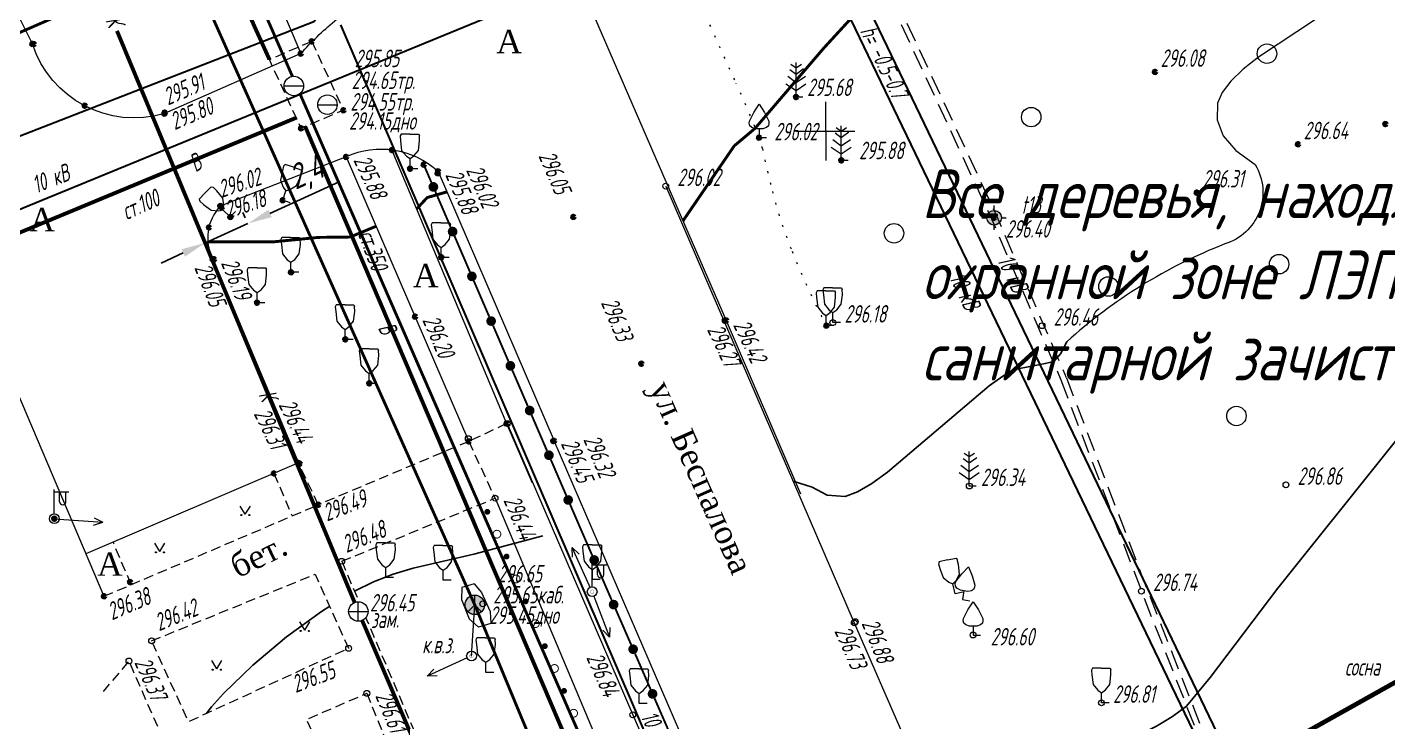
# Model space of a CAD drawing. Header units: metres. Extents: x -857 to 4713, y -766 to 4803.
# Drawn here: x 1849.8 to 1919.6, y 2052.3 to 2088 of the extents above; entities that cross this region are included whole.
import ezdxf

# ---------------------------------------------------------------- set-up
doc = ezdxf.new("R2010")
doc.units = ezdxf.units.M
doc.set_wipeout_variables(frame=1)
for name, pattern in [('71100000a', [1, 0, -1]), ('COMMUN', [6, 5, -1]), ('DASHED', [0.75, 0.5, -0.25]), ('DASHEDX2', [1.5, 1, -0.5])]:
    doc.linetypes.add(name, pattern=pattern)
for name, color, linetype, lineweight, transparency in [('31252100', 7, 'Continuous', 18, 0.65), ('51361400', 7, 'Continuous', 18, 0.65), ('51361800', 7, 'Continuous', 18, 0.65), ('51472300', 7, 'Continuous', 18, 0.65), ('51478610', 7, 'Continuous', 18, 0.65), ('71100000', 7, 'Continuous', 18, 0.65), ('71133200', 7, 'Continuous', 18, 0.65), ('71133300', 7, 'Continuous', 18, 0.65), ('71133600', 7, 'Continuous', 18, 0.65), ('82211000', 7, 'Continuous', 18, 0.65), ('Commun', 7, 'Continuous', 18, 0.65), ('ELE_SKLAD', 7, 'Continuous', 18, 0.65), ('GEO_POINTS', 7, 'Continuous', 18, 0.65), ('Grid', 7, 'Continuous', 18, 0.65), ('Otm', 7, 'Continuous', 18, 0.65), ('R_Поверхность5_CNT-MAJ', 7, 'Continuous', 18, 0.65), ('R_Поверхность5_CNT-MIN', 7, 'Continuous', 18, 0.65), ('Sit', 7, 'Continuous', 18, 0.65), ('Text', 7, 'Continuous', 18, 0.65), ('Text_com', 7, 'Continuous', 18, 0.65), ('Us_znak', 7, 'Continuous', 18, 0.65), ('Us_znak_fon', 7, 'Continuous', 18, 0.65)]:
    doc.layers.add(name, color=color, linetype=linetype, lineweight=lineweight, transparency=transparency)
doc.layers.add('71224000', color=7, linetype='Continuous')
doc.layers.add('R_Поверхность1_CNT-MIN', color=7, linetype='Continuous')
doc.styles.add('eskd', font='ESKD1.shx', dxfattribs={"width": 1.2, "oblique": 15})
doc.styles.get("Standard").update_dxf_attribs({"font": 'GOST_0.TTF', "oblique": 15})
doc.styles.add('style1', font='times.ttf', dxfattribs={"height": 1})
doc.linetypes.add('KABELww_500', pattern='A,0.0001,-0.4,[131,ltypeshp.shx,S=0.4,R=90,X=0.4,Y=-0.4],0.2,[131,ltypeshp.shx,S=0.2,R=90,X=0.4,Y=-0.2],3.6,[131,ltypeshp.shx,S=0.2,R=-90,X=-0.4,Y=0.2],0.2,[131,ltypeshp.shx,S=0.4,R=-90,X=-0.4,Y=0.4],-0.8,4,-0.4', length=9.6001)
doc.linetypes.add('TEL_500', pattern='A,0.0001,-0.5,1.5,[133,ltypeshp.shx,S=0.1,R=0,X=-0.1,Y=0],1.5,-0.5', length=4.0001)
doc.linetypes.add('ПОДЗ_ЛИНИИ_СВЯЗИ', pattern='A,4.8,-0.2,[133,ltypeshp.shx,S=0.2,R=0,X=-0.2,Y=0],-0.2,4.8,-2', length=12)
doc.dimstyles.new('ISO-25', dxfattribs={"dimtxt": 2.5, "dimasz": 2.5, "dimexe": 1.25, "dimexo": 0.625, "dimtad": 1, "dimtxsty": 'Standard', "dimcen": 2.5, "dimadec": 0, "dimazin": 0, "dimtfac": 1, "dimtmove": 0, "dimatfit": 3, "dimfxl": 1, "dimarcsym": 0})

# ---------------------------------------------------------------- blocks, each defined once
blk = doc.blocks.new('71133200')
for p, q in [((-0.924145, 3.560442), (-1.024145, 3.360442)), ((-1.024145, 3.360442), (-0.977382, 2.864397)), ((-0.977382, 2.864397), (-0.861899, 1.88241)), ((-0.024145, 3.560442), (-0.924145, 3.560442)), ((-0.024145, 3.560442), (0.875855, 3.560442)), ((0.861899, 1.88241), (0.975974, 2.864397)), ((0.875855, 3.560442), (0.958164, 3.395824)), ((0.975974, 2.864397), (0.958164, 3.395824)), ((-0.861899, 1.88241), (-0.374616, 1.28565)), ((0.401375, 1.321765), (0.861899, 1.88241)), ((-0.374616, 1.28565), (0, 1.039723)), ((0, 1.039723), (0.401375, 1.321765)), ((0, 0), (0, 1.039723)), ((0.8, 0), (0, 0))]:
    blk.add_line(p, q)
at = {"style": 'eskd', "oblique": 14.99997778}
blk.add_attdef('Z', (1.873004, -0.239356), '', height=2, dxfattribs=at)
blk = doc.blocks.new('51472300')
for p, q in [((0, 0.5), (0, 3)), ((0, 2.75), (1.5, 2.75)), ((0.54, 1.74), (0.54, 2.75)), ((1.2, 1.74), (1.2, 2.75))]:
    blk.add_line(p, q)
at = {"color": 7}
for radius in [0.5, 0.05]:
    blk.add_circle((0, 0), radius, dxfattribs=at)
blk.add_arc((0.87, 1.75), 0.331, 182.1567, 357.8433)
at = {"oblique": 15}
blk.add_attdef('Z', (1.02, -1.37), '', height=2, dxfattribs=at)
blk = doc.blocks.new('71133300')
for p, q in [((0, 0.91), (0, 0)), ((0, 0), (0.76, 0))]:
    blk.add_line(p, q)
blk.add_lwpolyline([(0, 0.91), (-0.38, 0.91), (-0.76, 1.03), (-0.95, 1.21), (-1.01, 1.47), (-0.99, 1.69), (-0.54, 2.57), (0, 3.42), (0.54, 2.57), (0.99, 1.69), (1.01, 1.47), (0.95, 1.21), (0.76, 1.03), (0.39, 0.91)], close=True)
at = {"style": 'eskd', "oblique": 15}
blk.add_attdef('Z', (1.77, -0.69), '', height=2, dxfattribs=at)
blk = doc.blocks.new('71133600')
for p, q in [((-0.52, 3.39), (0, 3.02)), ((0, 3.02), (0.55, 3.39)), ((-0.86, 2.16), (0, 1.51)), ((0, 1.51), (0.96, 2.16))]:
    blk.add_line(p, q)
for points in [[(-0.64, 2.84), (0, 2.37), (0, 2.37), (0.78, 2.93)], [(0.71, 0), (0, 0), (0, 3.55)], [(-1.05, 1.38), (0, 0.67), (1, 1.38)]]:
    blk.add_lwpolyline(points)
at = {"style": 'eskd', "oblique": 15}
blk.add_attdef('Z', (2.03, -0.19), '', height=2, dxfattribs=at)
blk = doc.blocks.new('*U251')
at = {"layer": '82211000', "linetype": 'Continuous', "ltscale": 0.5}
for points in [[(5192429.752, 4968847.366, 1), (5192429.95, 4968846.907, 1)], [(5192430.741, 4968845.07, 1), (5192430.939, 4968844.611, 1)], [(5192431.731, 4968842.774, 1), (5192431.928, 4968842.315, 1)], [(5192432.72, 4968840.478, 1), (5192432.918, 4968840.019, 1)], [(5192433.709, 4968838.182, 1), (5192433.907, 4968837.723, 1)], [(5192434.699, 4968835.887, 1), (5192434.897, 4968835.427, 1)], [(5192435.688, 4968833.591, 1), (5192435.886, 4968833.132, 1)], [(5192436.678, 4968831.295, 1), (5192436.875, 4968830.836, 1)]]:
    blk.add_hatch(color=256, dxfattribs=at).paths.add_polyline_path(points, flags=0)
at = {"layer": '82211000', "linetype": 'Continuous', "ltscale": 0.5, "flags": 128}
blk.add_lwpolyline([(5192429.356, 4968848.284, 0.1, 0.1, 0), (5192429.752, 4968847.366, 0, 0, 0)], format="xyseb", dxfattribs=at)
at = {"layer": '82211000', "linetype": 'Continuous', "ltscale": 0.5, "const_width": 0.1}
for points in [[(5192429.95, 4968846.907), (5192430.741, 4968845.07)], [(5192430.939, 4968844.611), (5192431.731, 4968842.774)], [(5192431.928, 4968842.315), (5192432.72, 4968840.478)], [(5192432.918, 4968840.019), (5192433.709, 4968838.182)], [(5192433.907, 4968837.723), (5192434.699, 4968835.887)], [(5192434.897, 4968835.427), (5192435.688, 4968833.591)], [(5192435.886, 4968833.132), (5192436.678, 4968831.295)]]:
    blk.add_lwpolyline(points, dxfattribs=at)
at = {"layer": '82211000', "ltscale": 0.5, "const_width": 0.1}
blk.add_lwpolyline([(5192436.875, 4968830.836), (5192437.386, 4968829.652)], dxfattribs=at)
blk = doc.blocks.new('31252100a')
blk.add_circle((0, 0), 1)
blk = doc.blocks.new('51361400a')
at = {"style": 'eskd', "oblique": 15}
for tag, p in [('Z', (1.72, 1.4)), ('Z1', (1.72, -1)), ('Z2', (1.72, -3.4))]:
    blk.add_attdef(tag, p, '', height=2, dxfattribs=at)
at = {"color": 7}
blk.add_wipeout([(-0.1, 1), (-0.29, 0.96), (-0.47, 0.89), (-0.64, 0.78), (-0.78, 0.64), (-0.89, 0.47), (-0.96, 0.29), (-1, 0.1), (-1, -0.1), (-0.96, -0.29), (-0.89, -0.47), (-0.78, -0.64), (-0.64, -0.78), (-0.47, -0.89), (-0.29, -0.96), (-0.1, -1), (0.1, -1), (0.29, -0.96), (0.47, -0.89), (0.64, -0.78), (0.78, -0.64), (0.89, -0.47), (0.96, -0.29), (1, -0.1), (1, 0.1), (0.96, 0.29), (0.89, 0.47), (0.78, 0.64), (0.64, 0.78), (0.47, 0.89), (0.29, 0.96), (0.1, 1)], dxfattribs=at)
blk.add_line((-1, 0), (1, 0))
blk.add_circle((0, 0), 1)
blk = doc.blocks.new('GRID')
at = {"layer": 'Grid', "color": 104}
blk.add_line((-1.5, 0), (1.5, 0), dxfattribs=at)
for points in [[(0, 0), (0, 1.5)], [(0, 0), (0, -1.5)]]:
    blk.add_lwpolyline(points, dxfattribs=at)
blk = doc.blocks.new('GAZON')
at = {"layer": 'Us_znak', "linetype": 'COMMUN', "lineweight": -2}
for points in [[(-0.233, -0.041, 1), (-0.183, -0.041, 1)], [(0.183, -0.041, 1), (0.233, -0.041, 1)]]:
    blk.add_hatch(color=0, dxfattribs=at).paths.add_polyline_path(points)
at = {"layer": 'Us_znak', "color": 0, "linetype": 'COMMUN', "lineweight": -2}
for points in [[(0, 0), (-0.26, 0.427)], [(0, 0), (0.26, 0.427)]]:
    blk.add_lwpolyline(points, dxfattribs=at)
for centre in [(-0.208, -0.041), (0.208, -0.041)]:
    blk.add_circle(centre, 0.025, dxfattribs=at)
blk = doc.blocks.new('NAPR')
at = {"layer": 'Us_znak', "color": 0, "linetype": 'Continuous', "lineweight": -2}
for p in [(-0.191, 2.038), (0.189, 2.037)]:
    blk.add_line(p, (0, 2.5), dxfattribs=at)
blk.add_lwpolyline([(0, 0), (0, 2.5)], dxfattribs=at)
blk = doc.blocks.new('POINT')
at = {"layer": 'Us_znak', "linetype": 'Continuous', "lineweight": -2}
h = blk.add_hatch(color=0, dxfattribs=at)
edge = h.paths.add_edge_path()
edge.add_arc((0, 0), 0.05, 0, 360)
at = {"layer": 'Us_znak_fon', "linetype": 'Continuous', "true_color": 0xffffff}
blk.add_hatch(color=7, dxfattribs=at).paths.add_polyline_path([(-0.422, 0.05, -0.346708), (-0.05, 0.422), (-0.05, 0.625), (0.05, 0.625), (0.05, 0.422, -0.346708), (0.422, 0.05), (0.625, 0.05), (0.625, -0.05), (0.422, -0.05, -0.346708), (0.05, -0.422), (0.05, -0.625), (-0.05, -0.625), (-0.05, -0.422, -0.346708), (-0.422, -0.05), (-0.625, -0.05), (-0.625, 0.05)])
at = {"layer": 'Us_znak', "color": 0, "linetype": 'Continuous', "lineweight": -2}
for p, q in [((-0.625, 0), (-0.375, 0)), ((0, 0.375), (0, 0.625)), ((0.375, 0), (0.625, 0)), ((0, -0.625), (0, -0.375))]:
    blk.add_line(p, q, dxfattribs=at)
for radius in [0.375, 0.05]:
    blk.add_circle((0, 0), radius, dxfattribs=at)
blk = doc.blocks.new('51478610')
at = {"style": 'eskd', "oblique": 15}
blk.add_attdef('Z', (1.11, -0.78), '', height=2, dxfattribs=at)
at = {"color": 7}
blk.add_wipeout([(0.5, 0.05), (0.48, 0.15), (0.44, 0.24), (0.39, 0.32), (0.32, 0.39), (0.24, 0.44), (0.15, 0.48), (0.05, 0.5), (-0.05, 0.5), (-0.15, 0.48), (-0.24, 0.44), (-0.32, 0.39), (-0.39, 0.32), (-0.44, 0.24), (-0.48, 0.15), (-0.5, 0.05), (-0.5, -0.05), (-0.48, -0.15), (-0.44, -0.24), (-0.39, -0.32), (-0.32, -0.39), (-0.24, -0.44), (-0.15, -0.48), (-0.05, -0.5), (0.05, -0.5), (0.15, -0.48), (0.24, -0.44), (0.32, -0.39), (0.39, -0.32), (0.44, -0.24), (0.48, -0.15), (0.5, -0.05)], dxfattribs=at)
at = {"color": 7, "const_width": 0.375}
blk.add_lwpolyline([(0.01, 0.01, 1), (-0.01, -0.01, 1), (0.01, 0.01)], format="xyb", close=True, dxfattribs=at)
blk.add_circle((0, 0), 0.5)
blk = doc.blocks.new('51361800a')
at = {"style": 'eskd', "oblique": 15}
for tag, p in [('Z', (1.72, 1.4)), ('Z1', (1.72, -1)), ('Z2', (1.72, -3.4))]:
    blk.add_attdef(tag, p, '', height=2, dxfattribs=at)
at = {"color": 7}
blk.add_wipeout([(-0.1, 1), (-0.29, 0.96), (-0.47, 0.89), (-0.64, 0.78), (-0.78, 0.64), (-0.89, 0.47), (-0.96, 0.29), (-1, 0.1), (-1, -0.1), (-0.96, -0.29), (-0.89, -0.47), (-0.78, -0.64), (-0.64, -0.78), (-0.47, -0.89), (-0.29, -0.96), (-0.1, -1), (0.1, -1), (0.29, -0.96), (0.47, -0.89), (0.64, -0.78), (0.78, -0.64), (0.89, -0.47), (0.96, -0.29), (1, -0.1), (1, 0.1), (0.96, 0.29), (0.89, 0.47), (0.78, 0.64), (0.64, 0.78), (0.47, 0.89), (0.29, 0.96), (0.1, 1)], dxfattribs=at)
for p, q in [((-1, 0), (1, 0)), ((0, -1), (0, 1))]:
    blk.add_line(p, q)
blk.add_circle((0, 0), 1)
blk = doc.blocks.new('KOLTEL')
at = {"layer": 'Us_znak_fon', "linetype": 'DASHEDX2', "ltscale": 10, "true_color": 0xffffff}
blk.add_hatch(color=7, dxfattribs=at).paths.add_polyline_path([(-0.524, 0, 1), (0.524, 0, 1)])
at = {"layer": 'Us_znak', "color": 0, "linetype": 'Continuous', "lineweight": -2}
for q in [(-0.354, -0.354), (0, 0.5), (0.354, -0.354)]:
    blk.add_line((0, 0), q, dxfattribs=at)
blk.add_circle((0, 0), 0.5, dxfattribs=at)
blk = doc.blocks.new('*U284')
at = {"layer": '82211000', "linetype": 'Continuous', "ltscale": 0.5}
for points in [[(5192438.212, 4968827.758, 1), (5192438.012, 4968828.216, 1)], [(5192439.211, 4968825.466, 1), (5192439.011, 4968825.924, 1)], [(5192440.211, 4968823.175, 1), (5192440.011, 4968823.633, 1)], [(5192441.21, 4968820.883, 1), (5192441.01, 4968821.341, 1)], [(5192442.21, 4968818.592, 1), (5192442.01, 4968819.05, 1)], [(5192443.209, 4968816.3, 1), (5192443.009, 4968816.758, 1)], [(5192444.209, 4968814.009, 1), (5192444.009, 4968814.467, 1)], [(5192445.208, 4968811.717, 1), (5192445.008, 4968812.175, 1)], [(5192446.207, 4968809.425, 1), (5192446.008, 4968809.884, 1)], [(5192447.207, 4968807.134, 1), (5192447.007, 4968807.592, 1)], [(5192448.206, 4968804.842, 1), (5192448.006, 4968805.301, 1)], [(5192449.206, 4968802.551, 1), (5192449.006, 4968803.009, 1)], [(5192450.205, 4968800.259, 1), (5192450.005, 4968800.718, 1)], [(5192451.205, 4968797.968, 1), (5192451.005, 4968798.426, 1)]]:
    blk.add_hatch(color=256, dxfattribs=at).paths.add_polyline_path(points, flags=0)
at = {"layer": '82211000', "ltscale": 0.5}
blk.add_lwpolyline([(5192438.012, 4968828.216, 0.1, 0.1, 0), (5192437.386, 4968829.652, 0.1, 0.1, 0)], format="xyseb", dxfattribs=at)
at = {"layer": '82211000', "linetype": 'Continuous', "ltscale": 0.5}
for points in [[(5192439.011, 4968825.924, 0.1, 0.1, 0), (5192438.212, 4968827.758, 0.1, 0.1, 0)], [(5192440.011, 4968823.633, 0.1, 0.1, 0), (5192439.211, 4968825.466, 0.1, 0.1, 0)], [(5192441.01, 4968821.341, 0.1, 0.1, 0), (5192440.211, 4968823.175, 0.1, 0.1, 0)], [(5192442.01, 4968819.05, 0.1, 0.1, 0), (5192441.21, 4968820.883, 0.1, 0.1, 0)], [(5192443.009, 4968816.758, 0.1, 0.1, 0), (5192442.21, 4968818.592, 0.1, 0.1, 0)], [(5192444.009, 4968814.467, 0.1, 0.1, 0), (5192443.209, 4968816.3, 0.1, 0.1, 0)], [(5192445.008, 4968812.175, 0.1, 0.1, 0), (5192444.209, 4968814.009, 0.1, 0.1, 0)], [(5192446.008, 4968809.884, 0.1, 0.1, 0), (5192445.208, 4968811.717, 0.1, 0.1, 0)], [(5192447.007, 4968807.592, 0.1, 0.1, 0), (5192446.207, 4968809.425, 0.1, 0.1, 0)], [(5192448.006, 4968805.301, 0.1, 0.1, 0), (5192447.207, 4968807.134, 0.1, 0.1, 0)], [(5192449.006, 4968803.009, 0.1, 0.1, 0), (5192448.206, 4968804.842, 0.1, 0.1, 0)], [(5192450.005, 4968800.718, 0.1, 0.1, 0), (5192449.206, 4968802.551, 0.1, 0.1, 0)], [(5192451.005, 4968798.426, 0.1, 0.1, 0), (5192450.205, 4968800.259, 0.1, 0.1, 0)]]:
    blk.add_lwpolyline(points, format="xyseb", dxfattribs=at)
at = {"layer": '82211000', "linetype": 'Continuous', "ltscale": 0.5, "flags": 128}
blk.add_lwpolyline([(5192451.604, 4968797.051, 0.1, 0.1, 0), (5192451.205, 4968797.968, 0, 0, 0)], format="xyseb", dxfattribs=at)
blk = doc.blocks.new('*U288')
at = {"layer": '71224000', "linetype": 'Continuous', "ltscale": 0.5}
for points in [[(5192432.565, 4968830.597, 1), (5192432.683, 4968830.321, 1)], [(5192433.55, 4968828.299, 1), (5192433.668, 4968828.023, 1)], [(5192434.535, 4968826.001, 1), (5192434.653, 4968825.725, 1)], [(5192435.52, 4968823.703, 1), (5192435.638, 4968823.427, 1)], [(5192436.505, 4968821.405, 1), (5192436.623, 4968821.13, 1)]]:
    blk.add_hatch(color=256, dxfattribs=at).paths.add_polyline_path(points, flags=0)
at = {"layer": '71224000', "ltscale": 0.5, "flags": 128}
blk.add_lwpolyline([(5192432.604, 4968830.505), (5192432.624, 4968830.459)], dxfattribs=at)
at = {"layer": '71224000', "linetype": 'Continuous', "ltscale": 0.5, "const_width": 0.05}
for points in [[(5192433.038, 4968829.494, 1), (5192433.195, 4968829.126, 1)], [(5192434.023, 4968827.196, 1), (5192434.18, 4968826.828, 1)], [(5192435.008, 4968824.898, 1), (5192435.165, 4968824.53, 1)], [(5192435.992, 4968822.6, 1), (5192436.15, 4968822.232, 1)], [(5192436.977, 4968820.302, 1), (5192437.135, 4968819.935, 1)]]:
    blk.add_lwpolyline(points, format="xyb", close=True, dxfattribs=at)
blk = doc.blocks.new('*D334')
at = {"color": 0, "lineweight": -2, "transparency": 16777216}
for p, q in [((1862.239, 2078.414), (1865.795, 2080.032)), ((1860.972, 2078.181), (1860.843, 2078.465)), ((1858.79, 2077.188), (1858.661, 2077.472)), ((1858.919, 2076.904), (1861.102, 2077.896)), ((1857.782, 2076.386), (1856.644, 2075.868))]:
    blk.add_line(p, q, dxfattribs=at)
at = {"color": 0, "transparency": 16777216}
for points in [[(1862.153, 2078.604), (1862.326, 2078.224), (1861.102, 2077.896)], [(1857.695, 2076.576), (1857.868, 2076.196), (1858.919, 2076.904)]]:
    blk.add_solid(points, dxfattribs=at)
at = {"layer": 'Defpoints', "color": 0, "transparency": 16777216}
for p in [(1861.102, 2077.896), (1861.102, 2077.896), (1858.919, 2076.904)]:
    blk.add_point(p, dxfattribs=at)
at = {"color": 0, "transparency": 16777216, "insert": (1864.159, 2080.42), "char_height": 1.25, "attachment_point": 5, "rotation": 24.46337}
blk.add_mtext('2,4', dxfattribs=at)

msp = doc.modelspace()

# ---------------------------------------------------------------- linework, layer by layer
at = {"color": 192, "linetype": 'ПОДЗ_ЛИНИИ_СВЯЗИ', "lineweight": 60, "ltscale": 0.4, "const_width": 0.15, "flags": 128}
for points, elevation in [([(1800.191, 2207.842), (1840.928, 2111.803), (1856.126, 2095.571), (1872.754, 2058.324)], 290.481), ([(1859.863, 2092.271), (1822.778, 2076.095)], 295.619), ([(1860.519, 2092.03), (1908.639, 1981.741)], 295.619)]:
    msp.add_lwpolyline(points, dxfattribs=dict(at, elevation=elevation))
at = {"layer": '71100000', "linetype": '71100000a', "ltscale": 0.5}
msp.add_lwpolyline([(1890.812, 2072.66, -0.025435), (1889.048, 2076.47, -0.033015), (1888.04, 2079.545, -0.010565), (1887.525, 2081.749, 0.041009), (1887.358, 2082.308, 0.014385), (1886.181, 2085.083, -0.005343), (1882.879, 2092.492, -0.005186), (1879.84, 2099.716, 0.013408), (1878.619, 2102.491, 0.048157), (1877.637, 2104.138, -0.019154), (1874.939, 2108.119, -0.011167), (1872.67, 2111.949, -0.029325), (1871.926, 2113.473, -0.071855), (1871.727, 2114.244, -0.041893), (1871.694, 2115.603, -0.078018), (1871.794, 2116.065, -0.033707), (1872.256, 2117.052, -0.688426), (1874.744, 2116.7, 0.504722), (1877.417, 2115.534, 0.126735), (1878.348, 2116.447, 0.034981), (1880.468, 2120.589, 0.128452), (1881.984, 2130.788, 0.127487), (1878.311, 2140.504)], format="xyb", dxfattribs=at)
at = {"layer": 'Commun', "color": 1, "linetype": 'KABELww_500', "lineweight": 30, "flags": 128}
for points, elevation in [([(1823.243, 2243.929), (1855.866, 2166.081), (1875.595, 2122.577), (1937.084, 1994.846)], 289.986), ([(1911.599, 2187.963), (1910.82, 2191.881), (1900.057, 2189.589), (1901.548, 2182.887), (1892.621, 2181.167), (1874.222, 2128), (1938.021, 1995.278)], 289.986), ([(1888.938, 2094.859), (1827.863, 2069.78)], 294.626), ([(1865.856, 2088.093), (1911.102, 1982.875)], 289.986)]:
    msp.add_lwpolyline(points, dxfattribs=dict(at, elevation=elevation))
at = {"layer": 'Commun', "color": 106, "linetype": 'COMMUN', "ltscale": 0.7, "const_width": 0.2, "flags": 128}
for points, elevation in [([(1848.56, 2116.481), (1862.209, 2086.32)], 288.015), ([(1863.588, 2083.327), (1830.482, 2069.584)], 295.736), ([(1864.046, 2082.877), (1907.4, 1981.17)], 295.736)]:
    msp.add_lwpolyline(points, dxfattribs=dict(at, elevation=elevation))
at = {"layer": 'Commun', "color": 1, "linetype": 'KABELww_500', "lineweight": 30, "flags": 128}
msp.add_lwpolyline([(1865.402, 2089.373), (1864.485, 2088.255), (1825.633, 2073.149)], dxfattribs=at)
at = {"layer": 'Commun', "color": 32, "linetype": 'COMMUN', "ltscale": 0.7, "const_width": 0.2, "flags": 128}
msp.add_lwpolyline([(1854.38, 2087.788), (1866.775, 2057.982)], dxfattribs=at)
at = {"layer": 'Defpoints', "ltscale": 100}
msp.add_circle((2001.754, 2181.724, -290078.677), 114.911, dxfattribs=at)
at = {"layer": 'GEO_POINTS', "color": 1}
for points, elevation in [([(1882.561, 2079.818), (1882.561, 2079.818)], 296.015), ([(1891.145, 2072.81), (1891.145, 2072.81)], 296.18), ([(1901.888, 2072.651), (1901.888, 2072.651)], 296.46), ([(1874.423, 2067.626), (1874.423, 2067.626)], 296.379), ([(1872.426, 2066.856), (1872.426, 2066.856)], 296.328), ([(1898.153, 2064.42), (1898.153, 2064.42)], 296.336), ([(1914.415, 2064.482), (1914.415, 2064.482)], 296.859), ([(1873.798, 2063.795), (1873.798, 2063.795)], 296.436), ([(1865.922, 2060.558), (1865.922, 2060.558)], 296.482), ([(1906.991, 2059.029), (1906.991, 2059.029)], 296.736), ([(1866.775, 2057.982), (1866.775, 2057.982)], 296.449), ([(1873.167, 2058.373), (1873.167, 2058.373)], 296.654), ([(1892.248, 2057.394), (1892.248, 2057.394)], 296.733), ([(1892.294, 2057.461), (1892.294, 2057.461)], 296.884), ([(1856.161, 2056.474), (1856.161, 2056.474)], 296.421), ([(1898.347, 2056.774), (1898.347, 2056.774)], 296.602), ([(1866.276, 2056.09), (1866.276, 2056.09)], 296.548), ([(1854.995, 2055.443), (1854.995, 2055.443)], 296.371), ([(1867.212, 2053.781), (1867.212, 2053.781)], 296.608), ([(1904.941, 2053.292), (1904.941, 2053.292)], 296.811), ([(1880.868, 2052.679), (1880.868, 2052.679)], 296.84)]:
    msp.add_lwpolyline(points, dxfattribs=dict(at, elevation=elevation))
at = {"layer": 'GEO_POINTS', "lineweight": 60}
for centre in [(1850.04, 2087.12, 295.668), (1850.106, 2087.112, 295.762), (1864.383, 2087.246, 295.736), (1863.815, 2086.621, 295.735), (1907.682, 2085.678, 296.075), (1863.465, 2084.958, 295.832), (1889.255, 2084.385, 295.684), (1852.725, 2083.939, 295.761), (1856.823, 2083.592, 295.913), (1865.191, 2084, 295.849), (1866.012, 2083.713, 295.797), (1856.815, 2083.542, 295.802), (1919.525, 2083.003, 296.754), (1863.837, 2082.787, 295.836), (1887.358, 2082.308, 296.024), (1868.498, 2081.67, 295.875), (1915.027, 2081.964, 296.639), (1866.15, 2081.317, 295.883), (1870.133, 2080.924, 295.965), (1891.579, 2081.134, 295.878), (1869.43, 2080.71, 295.97), (1870.846, 2080.481, 296.024), (1870.87, 2080.569, 295.885), (1909.83, 2079.485, 296.308), (1859.685, 2078.791, 296.021), (1859.755, 2078.732, 296.183), (1862.896, 2079.089, 295.98), (1860.197, 2078.233, 296.103), (1877.821, 2078.232, 296.053), (1899.429, 2078.194, 296.401), (1859.101, 2077.693, 296.06), (1859.301, 2076.065, 296.045), (1859.358, 2076.061, 296.191), (1871.032, 2076.154, 296.175), (1863.312, 2075.395, 296.018), (1861.577, 2073.834, 296.161), (1869.692, 2073.116, 296.204), (1885.597, 2072.903, 296.27), (1885.666, 2072.925, 296.423), (1890.812, 2072.66, 296.2), (1866.104, 2071.945, 295.941), (1881.305, 2070.696, 296.327), (1867.339, 2069.686, 296.253), (1874.386, 2067.624, 296.399), (1872.446, 2066.71, 296.342), (1876.783, 2066.73, 296.449), (1876.832, 2066.735, 296.322), (1863.7, 2065.606, 296.309), (1863.762, 2065.564, 296.439), (1862.443, 2065.065, 296.313), (1864.719, 2063.458, 296.494), (1851.161, 2062.745, 296.361), (1855.057, 2059.488, 296.412), (1853.713, 2058.765, 296.382)]:
    msp.add_circle(centre, 0.06, dxfattribs=at)
at = {"layer": 'GEO_POINTS', "color": 1}
for centre in [(1882.561, 2079.818, 296.015), (1891.145, 2072.81, 296.18), (1901.888, 2072.651, 296.46), (1874.423, 2067.626, 296.379), (1872.426, 2066.856, 296.328), (1898.153, 2064.42, 296.336), (1914.415, 2064.482, 296.859), (1873.798, 2063.795, 296.436), (1865.922, 2060.558, 296.482), (1906.991, 2059.029, 296.736), (1873.167, 2058.373, 296.654), (1866.775, 2057.982, 296.449), (1892.248, 2057.394, 296.733), (1892.294, 2057.461, 296.884), (1856.161, 2056.474, 296.421), (1898.347, 2056.774, 296.602), (1866.276, 2056.09, 296.548), (1854.995, 2055.443, 296.371), (1867.212, 2053.781, 296.608), (1904.941, 2053.292, 296.811), (1880.868, 2052.679, 296.84)]:
    msp.add_circle(centre, 0.15, dxfattribs=at)
at = {"layer": 'R_Поверхность1_CNT-MIN', "color": 32}
for points, elevation in [([(1930.751, 2080.103), (1913.993, 2059.185), (1910.528, 2054.594), (1909.312, 2053.115), (1908.581, 2052.591), (1907.769, 2052.094), (1905.98, 2051.188), (1904.094, 2050.409), (1901.409, 2049.506), (1900.627, 2049.282), (1899.386, 2049.021), (1896.022, 2048.742)], 297), ([(1903.154, 2071.826), (1902.829, 2071.207), (1902.499, 2070.821), (1902.049, 2070.709), (1901.357, 2070.579), (1900.463, 2070.396), (1899.873, 2070.065), (1899.171, 2069.558), (1893.956, 2065.135), (1893.144, 2064.551), (1892.412, 2064.121), (1891.784, 2063.887), (1890.851, 2063.953), (1890.078, 2064.357), (1889.105, 2064.67)], 296.5), ([(1876.249, 2061.87), (1872.714, 2060.932), (1869.591, 2060.209), (1868.567, 2059.896), (1867.56, 2059.51), (1866.575, 2059.03)], 296.5), ([(1865.305, 2058.246), (1864.878, 2057.982), (1863.089, 2056.676), (1861.362, 2055.233), (1859.852, 2053.775), (1859.227, 2053.079), (1858.959, 2052.736)], 296.5)]:
    msp.add_lwpolyline(points, dxfattribs=dict(at, elevation=elevation))
at = {"layer": 'R_Поверхность5_CNT-MAJ', "color": 32, "elevation": 296, "flags": 128}
msp.add_lwpolyline([(1947.058, 2164.193, 0.15, 0.15, 0), (1937.437, 2135.681, 0.15, 0.15, 0), (1934.432, 2129.296, 0.15, 0.15, 0), (1926.453, 2116.294, 0.15, 0.15, 0), (1925.635, 2113.287, 0.15, 0.15, 0), (1924.613, 2111.633, 0.15, 0.15, 0), (1923.623, 2110.638, 0.15, 0.15, 0), (1922.33, 2109.57, 0.15, 0.15, 0), (1919.023, 2107.255, 0.15, 0.15, 0), (1904.931, 2098.535, 0.15, 0.15, 0), (1902.12, 2096.559, 0.15, 0.15, 0), (1898.215, 2093.887, 0.15, 0.15, 0), (1897.436, 2093.265, 0.15, 0.15, 0), (1896.803, 2092.677, 0.15, 0.15, 0), (1896.349, 2092.132, 0.15, 0.15, 0), (1896.23, 2091.884, 0.15, 0.15, 0), (1893.068, 2089.271, 0.15, 0.15, 0), (1892.743, 2089.031, 0.15, 0.15, 0), (1892.071, 2088.417, 0.15, 0.15, 0), (1890.68, 2086.903, 0.15, 0.15, 0), (1887.15, 2082.781, 0.15, 0.15, 0), (1887.15, 2082.781, 0.15, 0.15, 0), (1887.15, 2082.781, 0, 0, 0)], format="xyseb", dxfattribs=at)
at = {"layer": 'R_Поверхность5_CNT-MAJ', "color": 32, "const_width": 0.15, "flags": 128}
for points, elevation in [([(1887.15, 2082.781), (1886.081, 2081.883), (1883.449, 2078.034)], 296), ([(1871.322, 2079.521), (1870.313, 2079.23), (1869.766, 2078.644)], 295.885), ([(1859.048, 2076.955), (1862.436, 2076.958), (1864.731, 2077.185), (1866.358, 2077.204), (1867.685, 2077.756)], 296)]:
    msp.add_lwpolyline(points, dxfattribs=dict(at, elevation=elevation))
at = {"layer": 'R_Поверхность5_CNT-MIN', "color": 32, "elevation": 296.5, "flags": 128}
msp.add_lwpolyline([(1951.054, 2144.613), (1948.044, 2137.594), (1942.565, 2129.945), (1933.955, 2110.796), (1933.3, 2107.419), (1931.499, 2102.947), (1931.195, 2101.156), (1930.881, 2100.427), (1930.383, 2100.05), (1929.768, 2099.793), (1929.137, 2099.444), (1928.519, 2098.88), (1926.607, 2096.744), (1919.768, 2091.008), (1917.951, 2089.719), (1913.008, 2086.443), (1912.225, 2085.815), (1911.59, 2085.208), (1911.137, 2084.626), (1910.901, 2084.073), (1910.879, 2083.216), (1911.194, 2082.404), (1911.847, 2081.639), (1912.838, 2080.92)], dxfattribs=at)
msp.add_lwpolyline([(1912.838, 2080.92, -0.486944), (1911.275, 2076.846, 0.090832), (1903.154, 2071.826, 2.598001)], format="xyb", dxfattribs=at)
at = {"layer": 'Sit', "flags": 128}
for points, elevation in [([(1849.447, 2120.118), (1855.565, 2105.892), (1855.91, 2105.152), (1863.815, 2086.621)], 294.548), ([(1868.057, 2113.604), (1876.201, 2094.739), (1885.666, 2072.925), (1889.487, 2064.028), (1889.487, 2064.028)], 294.85), ([(1868.498, 2081.67), (1874.386, 2067.624), (1875.695, 2064.583)], 295.875), ([(1866.15, 2081.317), (1872.446, 2066.71), (1872.446, 2066.71)], 295.883), ([(1870.87, 2080.569), (1876.832, 2066.735), (1876.832, 2066.735)], 295.885), ([(1863.7, 2065.606), (1852.783, 2060.946)], 295.885)]:
    msp.add_lwpolyline(points, dxfattribs=dict(at, elevation=elevation))
at = {"layer": 'Sit', "linetype": 'DASHEDX2', "flags": 128}
for points, elevation in [([(1880.671, 2119.524), (1882.566, 2112.542), (1892.128, 2093.538), (1899.292, 2078.133), (1902.857, 2069.872)], 294.626), ([(1880.961, 2119.602), (1882.848, 2112.65), (1892.398, 2093.668), (1899.566, 2078.256), (1903.133, 2069.991)], 294.626), ([(1902.857, 2069.872), (1906.991, 2059.029), (1912.8, 2044.229), (1916.803, 2034.897), (1921.296, 2022.114), (1926.259, 2007.143), (1929.821, 1994.896)], 296.46), ([(1903.138, 2069.979), (1907.271, 2059.138), (1913.078, 2044.343), (1917.083, 2035.006), (1921.58, 2022.21), (1926.545, 2007.232), (1930.109, 1994.98)], 296.46)]:
    msp.add_lwpolyline(points, dxfattribs=dict(at, elevation=elevation))
at = {"layer": 'Sit', "flags": 128}
for points, elevation in [([(1863.815, 2086.621, -0.003779), (1863.815, 2086.621), (1856.815, 2083.542, -0.40702), (1850.04, 2087.12), (1847.397, 2092.413, 0.208396), (1840.072, 2098.543, 0.153394), (1834.177, 2098.434), (1830.612, 2097.13)], 295.558), ([(1863.815, 2086.621, -0.034609), (1865.561, 2088.294, 0.305332), (1866.344, 2090.983, -42.936073)], 294.548), ([(1870.87, 2080.569, 0.300387), (1866.15, 2081.317), (1859.685, 2078.791, 0.315214), (1859.301, 2076.065), (1863.7, 2065.606)], 295.885), ([(1841.529, 2076.12, -0.297881), (1847.609, 2073.069), (1853.713, 2058.765)], 295.281)]:
    msp.add_lwpolyline(points, format="xyb", dxfattribs=dict(at, elevation=elevation))
at = {"layer": 'Sit', "linetype": 'DASHED', "elevation": 295.736, "flags": 128}
msp.add_lwpolyline([(1864.383, 2087.246), (1866.012, 2083.713), (1863.837, 2082.787), (1862.209, 2086.32)], close=True, dxfattribs=at)
at = {"layer": 'Sit'}
for points, elevation in [([(1882.561, 2079.818), (1892.248, 2057.394), (1897.725, 2044.838), (1903.459, 2031.606), (1906.813, 2023.818), (1913.024, 2009.432), (1923.006, 1986.394)], 296.015), ([(1874.423, 2067.626), (1880.868, 2052.679), (1884.416, 2044.526), (1891.351, 2028.337), (1897.034, 2015.129), (1898.333, 2015.655)], 296.379), ([(1873.798, 2063.795), (1878.86, 2051.8), (1882.322, 2043.705), (1889.325, 2027.43), (1889.325, 2027.43)], 296.436), ([(1872.091, 2059.217), (1872.074, 2058.594), (1872.46, 2057.601), (1872.944, 2057.176), (1872.944, 2057.176)], 296.529), ([(1872.72, 2059.404), (1872.091, 2059.217)], 296.529), ([(1872.72, 2059.404), (1873.109, 2058.952), (1873.545, 2057.98), (1873.574, 2057.363), (1872.944, 2057.176)], 296.529)]:
    msp.add_lwpolyline(points, dxfattribs=dict(at, elevation=elevation))
at = {"layer": 'Sit', "linetype": 'DASHED', "flags": 128}
for points, elevation in [([(1874.386, 2067.624), (1872.446, 2066.71)], 295.875), ([(1872.446, 2066.71), (1864.719, 2063.458)], 295.883), ([(1872.446, 2066.71), (1873.798, 2063.795)], 295.875), ([(1864.719, 2063.458), (1863.7, 2065.606)], 295.281), ([(1862.443, 2065.065), (1863.373, 2062.884)], 296.313), ([(1853.713, 2058.765), (1864.719, 2063.458)], 295.281), ([(1865.922, 2060.558), (1873.798, 2063.795)], 296.482), ([(1855.111, 2059.361), (1854.18, 2061.543)], 296.412), ([(1856.161, 2056.474), (1864.562, 2059.897), (1866.276, 2056.09), (1858.053, 2052.321), (1856.161, 2056.474)], 296.421), ([(1865.922, 2060.558), (1873.94, 2041.793), (1864.961, 2037.663), (1871.444, 2023.338), (1879.44, 2005.52)], 296.482), ([(1863.395, 2036.269), (1854.995, 2055.443), (1853.668, 2053.867)], 296.733), ([(1867.212, 2053.781), (1869.302, 2048.589), (1867.709, 2047.945), (1865.595, 2049.139), (1864.112, 2052.441), (1867.212, 2053.781)], 296.608)]:
    msp.add_lwpolyline(points, dxfattribs=dict(at, elevation=elevation))
at = {"layer": 'Sit', "elevation": 297.946}
msp.add_lwpolyline([(1893.079, 2009.856, 0.185644), (1898.333, 2015.655, 0.302059), (1898.202, 2017.525), (1892.854, 2029.663), (1886.265, 2044.909), (1876.832, 2066.735)], format="xyb", dxfattribs=at)

# ---------------------------------------------------------------- block references
at = {"layer": '31252100', "color": 7, "xscale": 0.5, "yscale": 0.5, "zscale": 0.5}
for p in [(1913.439, 2086.616), (1901.332, 2083.361), (1894.285, 2077.395), (1914.063, 2075.809), (1905.297, 2074.664), (1911.872, 2068.017)]:
    msp.add_blockref('31252100a', p, dxfattribs=at)
at = {"layer": '51472300', "color": 7, "xscale": 0.5, "yscale": 0.5, "zscale": 0.5}
msp.add_blockref('51472300', (1851.161, 2062.745, 296.361), dxfattribs=at)
at = {"layer": '51472300', "color": 0, "xscale": 0.5, "yscale": 0.5, "zscale": 0.5}
msp.add_blockref('51472300', (1878.785, 2058.996, 296.518), dxfattribs=at)
at = {"layer": '71133200', "color": 7, "xscale": 0.5, "yscale": 0.5, "zscale": 0.5}
for p in [(1869.43, 2080.71, 295.97), (1871.032, 2076.154, 296.175), (1863.312, 2075.395, 296.018), (1861.577, 2073.834, 296.161), (1890.799, 2072.66, 296.2), (1866.104, 2071.945, 295.941), (1867.339, 2069.686, 296.253)]:
    msp.add_blockref('71133200', p, dxfattribs=at)
at = {"layer": '71133200', "color": 7}
for p, xscale, yscale, zscale, rotation in [((1862.896, 2079.089, 295.98), 0.4999999999999998, 0.4999999999999998, 0.4999999999999998, 341.6915370803217), ((1860.197, 2078.233, 296.103), 0.5, 0.5, 0.5, 45.84729318958991)]:
    msp.add_blockref('71133200', p, dxfattribs=dict(at, xscale=xscale, yscale=yscale, zscale=zscale, rotation=rotation))
at = {"layer": '71133200', "color": 0, "xscale": 0.5, "yscale": 0.5, "zscale": 0.5}
for p in [(1891.145, 2072.81, 296.18), (1868.188, 2059.722, 296.561), (1871.135, 2059.586, 296.399), (1878.797, 2059.62, 296.558), (1873.327, 2054.853, 296.517), (1881.204, 2053.26, 296.162), (1904.941, 2053.292, 296.811)]:
    msp.add_blockref('71133200', p, dxfattribs=at)
at = {"layer": '71133200', "color": 0, "xscale": 0.5, "yscale": 0.5, "zscale": 0.5, "rotation": 11.9901894670802}
msp.add_blockref('71133200', (1897.421, 2058.89, 296.617), dxfattribs=at)
at = {"layer": '71133300', "color": 7, "xscale": 0.5, "yscale": 0.5, "zscale": 0.5}
msp.add_blockref('71133300', (1887.358, 2082.308, 296.024), dxfattribs=at)
at = {"layer": '71133300', "color": 0, "xscale": 0.5, "yscale": 0.5, "zscale": 0.5, "rotation": 349.7110487565927}
msp.add_blockref('71133300', (1897.798, 2058.598, 296.518), dxfattribs=at)
at = {"layer": '71133300', "color": 0, "xscale": 0.5, "yscale": 0.5, "zscale": 0.5}
msp.add_blockref('71133300', (1898.347, 2056.774, 296.602), dxfattribs=at)
at = {"layer": '71133600', "color": 7, "xscale": 0.5, "yscale": 0.5, "zscale": 0.5}
for p in [(1889.255, 2084.385, 295.684), (1891.579, 2081.134, 295.878)]:
    msp.add_blockref('71133600', p, dxfattribs=at)
at = {"layer": '71133600', "color": 0, "xscale": 0.5, "yscale": 0.5, "zscale": 0.5}
msp.add_blockref('71133600', (1898.153, 2064.42, 296.336), dxfattribs=at)
at = {"layer": '71224000'}
msp.add_blockref('*U288', (-5190559.223, -4966767.36), dxfattribs=at)
at = {"layer": '82211000', "color": 7}
msp.add_blockref('*U251', (-5190559.223, -4966767.36), dxfattribs=at)
at = {"layer": 'Grid', "color": 7, "linetype": 'Continuous'}
msp.add_blockref('GRID', (1890.777, 2082.64), dxfattribs=at)
at = {"layer": 'Sit', "color": 7, "linetype": 'Continuous'}
for name, p in [('POINT', (1899.429, 2078.194, 296.401)), ('GAZON', (1860.97, 2062.969)), ('GAZON', (1856.585, 2061.057))]:
    msp.add_blockref(name, p, dxfattribs=at)
at = {"layer": 'Sit', "color": 7, "linetype": 'Continuous', "rotation": 265.7738551728124}
msp.add_blockref('NAPR', (1851.161, 2062.745, 296.361), dxfattribs=at)
at = {"layer": 'Sit', "linetype": 'Continuous'}
for rotation in [24.37819073987515, 200.8855815082542]:
    msp.add_blockref('NAPR', (1878.785, 2058.996, 296.518), dxfattribs=dict(at, rotation=rotation))
msp.add_blockref('KOLTEL', (1872.754, 2058.324), dxfattribs=at)
at = {"layer": 'Sit'}
for p in [(1864.027, 2057.026), (1859.507, 2055.03)]:
    msp.add_blockref('GAZON', p, dxfattribs=at)
at = {"layer": 'Sit', "linetype": 'Continuous', "xscale": -1, "rotation": 114.615899538735}
msp.add_blockref('NAPR', (1872.591, 2055.701, 296.505), dxfattribs=at)

# ---------------------------------------------------------------- texts
at = {"color": 1, "insert": (1895.703, 2080.674), "char_height": 2.5, "attachment_point": 1}
msp.add_mtext_dynamic_manual_height_columns('Все деревья, находящиеся в охранной зоне ЛЭП подлежат санитарной зачистке', width=47.00627, gutter_width=12.5, heights=[0], dxfattribs=at)
at = {"layer": 'ELE_SKLAD', "oblique": 13, "width": 0.8}
msp.add_text('t13', height=0.9, dxfattribs=at).set_placement((1900.829, 2078.403, 295.101))
at = {"layer": 'GEO_POINTS', "oblique": 13, "width": 0.8}
for s, p in [('296.02', (1883.161, 2079.818, 296.015)), ('296.18', (1891.745, 2072.81, 296.18)), ('296.46', (1902.488, 2072.651, 296.46)), ('296.34', (1898.753, 2064.42, 296.336)), ('296.86', (1915.015, 2064.482, 296.859)), ('296.65', (1873.948, 2059.473, 478.787)), ('296.74', (1907.591, 2059.029, 296.736)), ('295.65каб.', (1873.71, 2058.393, 478.787)), ('296.45', (1867.375, 2057.982, 296.449)), ('295.45дно', (1873.508, 2057.345, 293.899)), ('296.60', (1899.248, 2056.237, 296.602)), ('296.81', (1905.541, 2053.292, 296.811))]:
    msp.add_text(s, height=0.9, dxfattribs=at).set_placement(p)
for s, rotation, p in [('296.44', 292.43361, (1874.215, 2063.693, 296.436)), ('296.48', 22.3444, (1866.17, 2060.978, 296.482)), ('296.42', 22.16785, (1856.537, 2056.959, 296.421)), ('296.73', 293.56685, (1891.21, 2056.983, 296.733)), ('296.88', 291.68193, (1892.608, 2057.376, 296.884)), ('296.84', 293.5166, (1878.466, 2055.621, 296.84)), ('296.37', 293.65876, (1855.259, 2055.367, 296.371)), ('296.55', 20.77196, (1863.559, 2053.793, 296.548)), ('296.61', 291.92989, (1867.632, 2053.656, 296.608))]:
    msp.add_text(s, height=0.9, rotation=rotation, dxfattribs=at).set_placement(p)
at = {"layer": 'Otm', "oblique": 13, "width": 0.8}
for s, p in [('296.08', (1907.982, 2085.938, 296.075)), ('295.68', (1889.825, 2084.439, 295.684)), ('296.02', (1888.142, 2082.167, 296.024)), ('296.64', (1915.327, 2082.224, 296.639)), ('295.88', (1892.495, 2081.2, 295.878)), ('296.31', (1910.13, 2079.745, 296.308)), ('296.40', (1900.034, 2077.172, 296.4)), ('сосна', (1917.442, 2054.69, 0.02))]:
    msp.add_text(s, height=0.9, dxfattribs=at).set_placement(p)
for s, rotation, p in [('295.91', 23.02852, (1856.997, 2083.948, 295.913)), ('295.80', 23.02852, (1857.339, 2082.68, 295.802)), ('295.88', 294.43175, (1866.511, 2081.151, 295.883)), ('296.05', 293.21114, (1876.01, 2081.37, 296.053)), ('296.02', 18.29395, (1859.761, 2079.213, 296.103)), ('295.88', 293.31371, (1871.227, 2080.396, 295.885)), ('296.02', 293.31371, (1872.298, 2080.64, 296.024)), ('296.18', 18.29395, (1860.083, 2078.135, 296.103)), ('296.19', 291.44763, (1859.709, 2075.876, 296.191)), ('296.05', 291.44763, (1858.343, 2075.631, 296.045)), ('296.33', 292.71587, (1879.222, 2073.833, 296.327)), ('296.20', 293.22321, (1870.049, 2072.943, 296.204)), ('296.27', 295.06349, (1884.67, 2072.452, 296.27)), ('296.42', 295.06349, (1886.009, 2072.689, 296.423)), ('296.31', 295.47366, (1861.387, 2068.137, 296.309)), ('296.44', 295.47366, (1862.666, 2068.593, 296.439)), ('296.32', 292.9258, (1878.317, 2066.811, 296.322)), ('296.45', 292.9258, (1877.164, 2066.603, 296.449)), ('296.49', 21.10043, (1865.165, 2062.592, 296.494)), ('296.38', 23.0947, (1854.121, 2057.517, 296.382))]:
    msp.add_text(s, height=0.9, rotation=rotation, dxfattribs=at).set_placement(p)
at = {"layer": 'Text', "style": 'style1'}
for p in [(1873.866, 2086.641), (1849.886, 2077.494), (1869.584, 2074.628), (1853.364, 2059.814)]:
    msp.add_text('А', height=1.2, dxfattribs=at).set_placement(p)
for s, rotation, p in [('ул. Беспалова', 293.91803, (1881.689, 2069.484, -285.22)), ('бет.', 25.73525, (1860.575, 2059.671, -296.846))]:
    msp.add_text(s, height=1.2, rotation=rotation, dxfattribs=at).set_placement(p)
at = {"layer": 'Text_com', "oblique": 13, "width": 0.8}
for s, rotation, p in [('К', 292.52875, (1853.768, 2088.333, 874.573)), ('В', 31.20152, (1858.419, 2080.514, 282.899)), ('ст.100', 24.05267, (1854.874, 2078.06, 277.672)), ('ст.350', 290.45171, (1866.739, 2077.363, 277.672)), ('В', 296.75779, (1867.765, 2072.54, 282.899)), ('К', 292.52875, (1861.64, 2069.126, 1170.457))]:
    msp.add_text(s, height=0.9, rotation=rotation, dxfattribs=at).set_placement(p)
at = {"layer": 'Text_com', "color": 1, "oblique": 13, "width": 0.8}
for s, rotation, p in [('h= -0.5-0.7', 295.65484, (1892.519, 2087.784, 568.007)), ('10 кВ ', 21.55693, (1850.238, 2079.432, 568.007)), ('10 кВ ', 295.65484, (1899.566, 2076.014, 568.007)), ('10 кВ ', 295.65484, (1897.111, 2075.111, 568.007)), ('10 кВ ', 295.65484, (1881.255, 2052.589, 568.007))]:
    msp.add_text(s, height=0.9, rotation=rotation, dxfattribs=at).set_placement(p)
at = {"layer": 'Text_com', "oblique": 13, "width": 0.8}
for s, p in [('295.85', (1866.594, 2085.923, 295.849)), ('294.65тр.', (1866.439, 2084.801, 295.849)), ('294.55тр.', (1866.37, 2083.697, 295.849)), ('294.15дно', (1866.301, 2082.713, 295.849)), ('к.в.з.', (1870.054, 2055.838, -300.07))]:
    msp.add_text(s, height=0.9, dxfattribs=at).set_placement(p)

# ---------------------------------------------------------------- dimensions: what is measured, and where the dimension line sits
dim = msp.add_aligned_dim(p1=(1858.919, 2076.904), p2=(1861.102, 2077.896), distance=0, dimstyle='ISO-25', override={"dimscale": 0.5})
dim.commit()
dim.dimension.update_dxf_attribs({"geometry": '*D334', "text_midpoint": (1864.159, 2080.42)})

# ---------------------------------------------------------------- next in the draw order: block references
at = {"layer": '51361400', "color": 7, "xscale": 0.5, "yscale": 0.5, "zscale": 0.5}
for p in [(1863.465, 2084.958, 295.832), (1865.189, 2083.997, 295.849)]:
    msp.add_blockref('51361400a', p, dxfattribs=at)
at = {"layer": '51478610', "xscale": 0.5, "yscale": 0.5, "zscale": 0.5}
for p in [(1878.785, 2058.996, 296.518), (1872.589, 2055.698, 296.505)]:
    msp.add_blockref('51478610', p, dxfattribs=at)

# ---------------------------------------------------------------- next in the draw order: linework, layer by layer
at = {"linetype": 'DASHED', "lineweight": 70, "ltscale": 20, "elevation": 312.927}
msp.add_lwpolyline([(1986.518, 2206.654), (1934.961, 2062.739), (1871.744, 2027.238)], dxfattribs=at)
at = {"color": 192, "linetype": 'ПОДЗ_ЛИНИИ_СВЯЗИ', "lineweight": 60, "ltscale": 0.4, "const_width": 0.15, "flags": 128}
msp.add_lwpolyline([(1872.754, 2058.324), (1895.167, 2004.295)], dxfattribs=at)
at = {"layer": 'Commun', "color": 32, "linetype": 'COMMUN', "const_width": 0.2, "elevation": 297.85, "flags": 128}
msp.add_lwpolyline([(1886.24, 2012.607), (1866.775, 2057.982)], dxfattribs=at)
at = {"layer": 'Commun', "linetype": 'TEL_500', "elevation": 296.505, "flags": 128}
msp.add_lwpolyline([(1872.582, 2055.692), (1872.754, 2058.324)], dxfattribs=at)

# ---------------------------------------------------------------- next in the draw order: block references
at = {"layer": '82211000'}
msp.add_blockref('*U284', (-5190559.223, -4966767.36), dxfattribs=at)

# ---------------------------------------------------------------- next in the draw order: block references
at = {"layer": '51361800', "color": 0, "xscale": 0.5, "yscale": 0.5, "zscale": 0.5}
msp.add_blockref('51361800a', (1866.775, 2057.982, 296.449), dxfattribs=at)

# ---------------------------------------------------------------- next in the draw order: linework, layer by layer
msp.add_circle((1927.819, 2018.595), 2784.802)

# ---------------------------------------------------------------- next in the draw order: texts
at = {"layer": 'GEO_POINTS', "oblique": 13, "width": 0.8}
msp.add_text('зам.', height=0.9, rotation=1.35018, dxfattribs=at).set_placement((1867.43, 2057.123))

doc.saveas('drawing.dxf')
